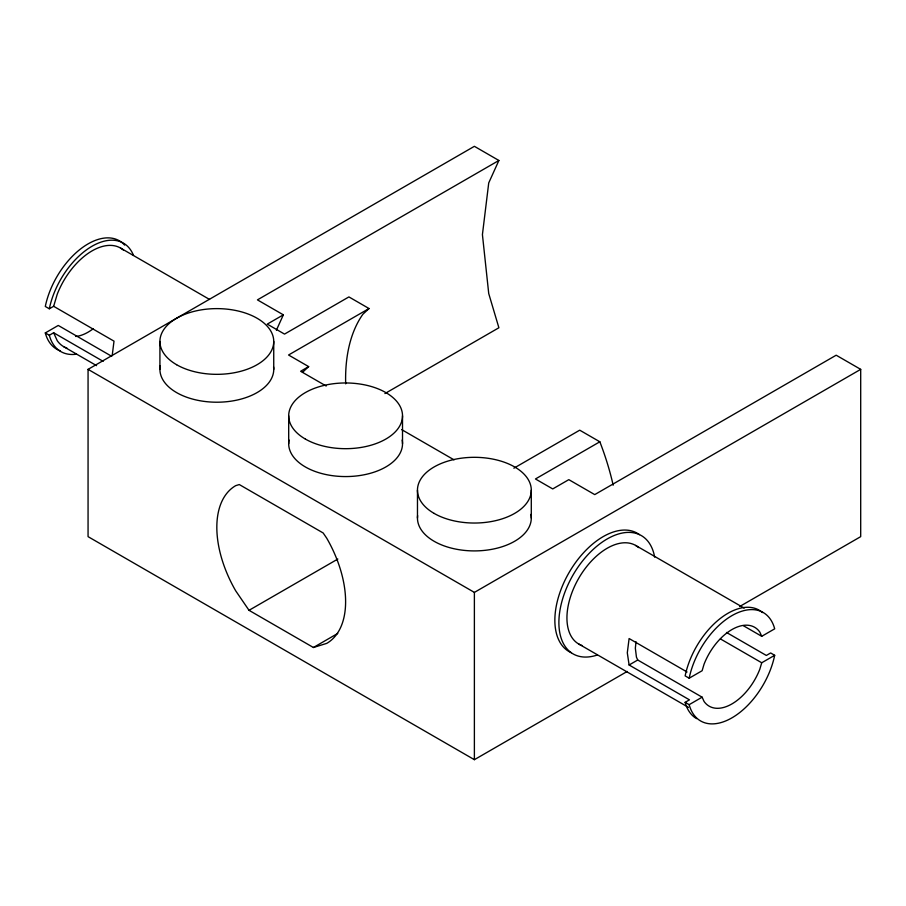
<?xml version="1.0" encoding="UTF-8"?>
<svg xmlns="http://www.w3.org/2000/svg" width="906" height="906" viewBox="0 0 906 906"><rect width="100%" height="100%" fill="white"/><g stroke="black" fill="none" stroke-linecap="round" stroke-linejoin="round"><path stroke-width="1.36" d="M112.208 355.424L114.009 341.154L53.647 306.296L49.32 308.787L45.3 306.466A62.605 36.138 -60 0 1 80.645 248.901A62.605 36.138 -60 0 1 124.643 245.107M636.035 641.754L635.344 648.164L636.442 657.144L637.733 660.01L702.127 697.178L704.041 701.425A45.527 26.285 -60 0 0 759.806 669.24L761.731 662.773L774.687 655.287L770.655 652.966L766.34 655.457L726.499 632.456M53.647 306.296L57.237 294.224A56.908 32.854 -60 0 1 123.544 250.192M276.398 330.203L283.351 314.835L257.44 299.875L498.889 160.475L474.382 146.319L88.063 369.354L88.063 536.646L474.382 759.681L627.201 671.459M498.889 160.475L488.73 182.921L482.422 234.609L488.73 293.567L498.889 327.757L384.914 393.566M283.351 314.835L267.259 324.122L284.529 334.099L348.912 296.919L369.036 308.538L362.853 314.269A182.117 105.141 60 0 0 345.684 383.85M302.491 372.343L308.663 366.613L288.55 355.005L369.036 308.538M60.453 350.905A62.605 36.138 -60 0 1 45.3 332.932L58.256 325.447L111.71 356.307M45.3 332.932L49.32 335.254L53.647 332.762L103.137 361.335M308.663 366.613L300.622 371.267L326.183 386.024M249.025 610.316L313.408 647.496L326.749 643.373A91.053 52.571 60 0 0 326.749 538.232L323.148 532.966L239.286 484.551L235.685 485.661A91.053 52.571 60 0 0 235.685 590.803L249.025 610.316L337.836 559.047M513.872 468.198L579.727 430.18L599.84 441.788A204.881 118.29 60 0 1 613.169 485.197M599.84 441.788L535.457 478.968L552.728 488.934L568.821 479.648L594.732 494.608L836.181 355.209L860.7 369.354L860.7 536.646L739.67 606.522M313.408 647.496L337.745 633.441M88.063 369.354L474.382 592.399L860.7 369.354M687.054 671.992L629.104 638.537L627.303 652.807L629.104 664.993L637.733 660.01M689.172 678.209L702.127 670.723L704.041 664.257A45.527 26.285 -60 0 1 759.806 632.06L761.731 636.306L774.687 628.832A62.605 36.138 -60 0 0 731.923 615.638A62.605 36.138 -60 0 0 689.172 678.209L685.14 675.876A62.605 36.138 -60 0 1 718.854 619.613A62.605 36.138 -60 0 1 762.512 612.569M696.601 718.639A62.605 36.138 -60 0 1 685.14 702.343L689.466 699.851L629.104 664.993M685.14 702.343L689.172 704.664L702.127 697.178M120.532 248.051L209.558 299.444M635.627 545.435L744.166 608.096M743.509 625.786L761.731 636.306M401.675 429.614L454.031 459.84M720.429 638.923L761.731 662.773M63.624 346.624L96.557 365.628M578.719 644.007L688.469 707.371M53.647 332.762L57.237 340.69A56.908 32.854 -60 0 0 66.987 348.153M531.29 490.169L531.29 518.051M474.382 592.399L474.382 759.681M417.473 490.169L417.473 518.051M402.513 415.82L402.513 443.702M288.697 415.82L288.697 443.702M273.737 341.483L273.737 369.354M159.92 341.483L159.92 369.354M49.32 308.787A62.605 36.138 -60 0 1 89.909 247.531A62.605 36.138 -60 0 1 133.51 255.424M76.5 354.178A62.605 36.138 -60 0 1 49.32 335.254M93.307 328.663A45.527 26.285 -60 0 1 75.742 336.466M273.589 366.907A56.908 32.854 0 0 1 215.764 402.207A56.908 32.854 0 0 1 160.283 365.684M402.162 440.033A56.908 32.854 0 0 1 345.605 476.567A56.908 32.854 0 0 1 289.048 440.033M597.122 655.072A68.29 39.434 -60 0 1 559.036 618.141A68.29 39.434 -60 0 1 604.642 540.497A68.29 39.434 -60 0 1 654.653 557.133M571.301 652.705A68.29 39.434 -60 0 1 569.002 572.683A68.29 39.434 -60 0 1 639.455 534.665M530.927 514.381A56.908 32.854 0 0 1 475.446 550.905A56.908 32.854 0 0 1 417.621 515.605M582.082 645.536A56.908 32.854 -60 0 1 578.719 578.3A56.908 32.854 -60 0 1 638.639 547.586M774.687 655.287A62.605 36.138 -60 0 1 731.923 717.858A62.605 36.138 -60 0 1 689.172 704.664M176.591 364.71A56.908 32.854 0 0 0 271.8 349.988A56.908 32.854 0 0 0 202.106 309.739A56.908 32.854 0 0 0 176.591 364.71M305.367 439.059A56.908 32.854 0 0 0 400.577 424.325A56.908 32.854 0 0 0 330.871 384.087A56.908 32.854 0 0 0 305.367 439.059M434.133 513.408A56.908 32.854 0 0 0 529.353 498.674A56.908 32.854 0 0 0 459.648 458.436A56.908 32.854 0 0 0 434.133 513.408"/></g></svg>
